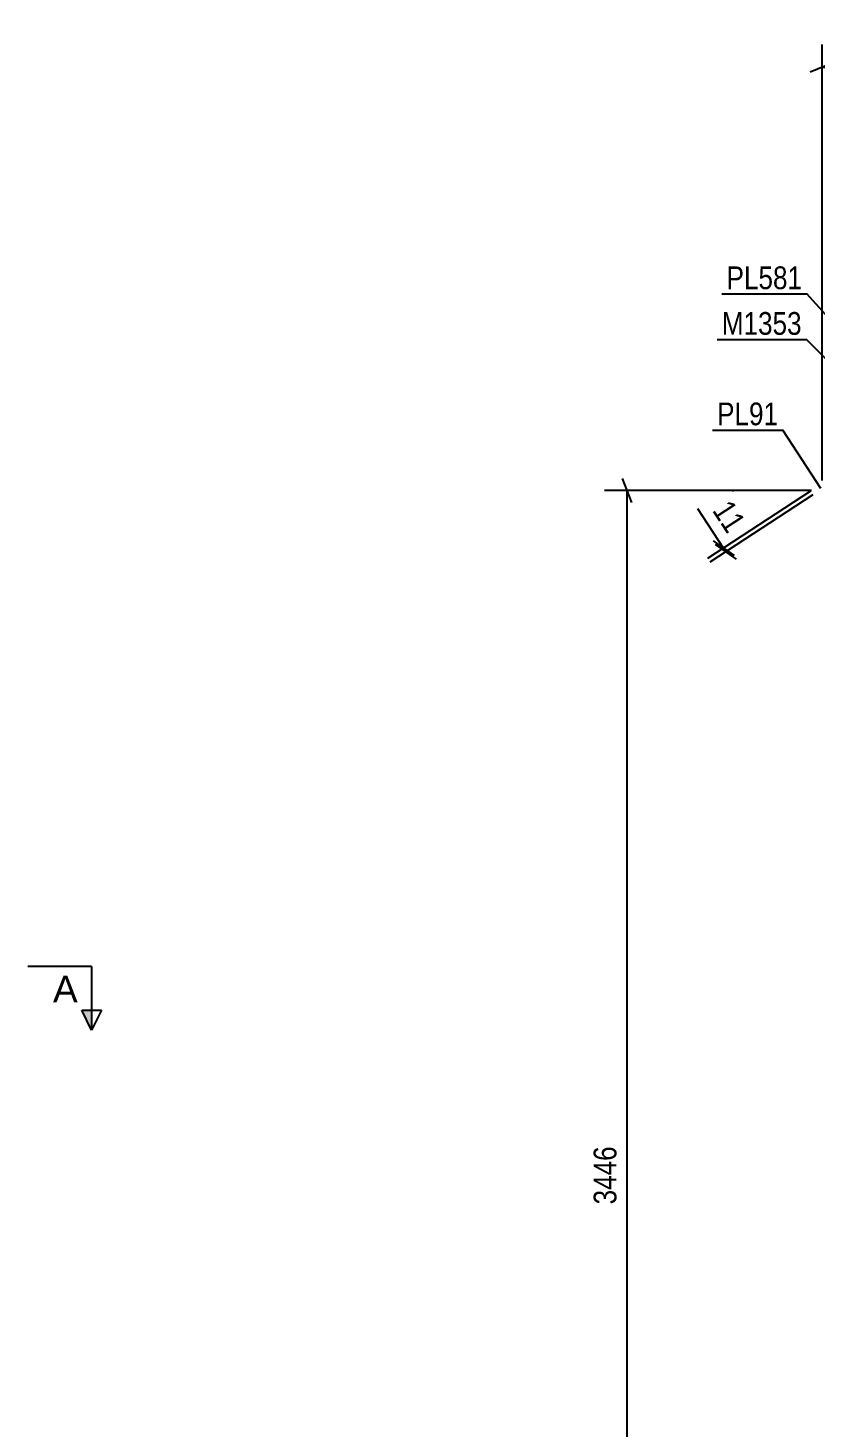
# Model space of a CAD drawing. Header units: millimetres. Extents: x -66 to 775, y -345 to 249.
# Drawn here: x 491.5 to 590.4, y -52.9 to 123.1 of the extents above; entities that cross this region are included whole.
import ezdxf

# ---------------------------------------------------------------- set-up
doc = ezdxf.new("R2010")
doc.units = ezdxf.units.MM
doc.styles.add('Arial', font='ARIAL.TTF', dxfattribs={"height": 0.2})
doc.styles.add('Arial Narrow', font='ARIALN.TTF', dxfattribs={"height": 0.2})

# ---------------------------------------------------------------- blocks, each defined once
blk = doc.blocks.new('StraightDimension-761549502-23186 - 21765')
at = {"color": 7, "linetype": 'Continuous'}
for p, q in [((591.33, 66.14), (591.33, 120.98)), ((686.03, 31.68), (686.03, 120.98)), ((592.83, 118.73), (589.83, 117.53)), ((591.33, 118.13), (686.03, 118.13)), ((684.53, 117.53), (687.53, 118.73))]:
    blk.add_line(p, q, dxfattribs=at)
at = {"color": 0}
blk.add_wipeout([(642.94, 118.88), (642.94, 123.08), (634.43, 123.08), (634.43, 118.88)], dxfattribs=at)
at = {"color": 3, "style": 'Arial Narrow'}
blk.add_text('1894', height=2.863, dxfattribs=at).set_placement((635.03, 119.48))
blk = doc.blocks.new('StraightDimension-761549502-24018 - 21765')
at = {"color": 7, "linetype": 'Continuous'}
for p, q in [((685.23, 24.23), (675.39, 31.49)), ((677.28, 28.23), (678.1, 31.36)), ((587.24, -92.73), (677.69, 29.8)), ((594.78, -98.3), (584.95, -91.04)), ((587.65, -91.17), (586.84, -94.3))]:
    blk.add_line(p, q, dxfattribs=at)
at = {"color": 0}
blk.add_wipeout([(634.39, -27.6), (631.01, -25.1), (625.96, -31.95), (629.33, -34.45)], dxfattribs=at)
at = {"color": 3, "style": 'Arial Narrow'}
blk.add_text('3046', height=2.863, rotation=53.5658, dxfattribs=at).set_placement((629.21, -33.61))
blk = doc.blocks.new('StraightDimension-761549502-24167 - 21765')
at = {"color": 7, "linetype": 'Continuous'}
for p, q in [((589.88, 64.8), (576.94, 56.33)), ((590.18, 64.35), (577.24, 55.88)), ((577.63, 58.57), (580.27, 56.72)), ((580.57, 56.27), (577.92, 58.12)), ((578.95, 57.65), (579.24, 57.2))]:
    blk.add_line(p, q, dxfattribs=at)
at = {"color": 0}
blk.add_wipeout([(579.29, 58.5), (582.8, 60.8), (580.14, 64.86), (576.63, 62.56)], dxfattribs=at)
at = {"color": 7, "linetype": 'Continuous'}
blk.add_line((578.95, 57.65), (575.71, 62.59), dxfattribs=at)
blk.add_line((578.95, 57.65), (575.71, 62.59), dxfattribs=at)
at = {"color": 3, "style": 'Arial Narrow'}
blk.add_text('11', height=2.863, rotation=-56.7801, dxfattribs=at).set_placement((577.46, 62.38))
blk = doc.blocks.new('StraightDimension-761549502-25797 - 21765')
at = {"color": 7, "linetype": 'Continuous'}
for p, q in [((567.43, 63.4), (566.23, 66.4)), ((590.01, 64.9), (563.98, 64.9)), ((566.83, -107.41), (566.83, 64.9)), ((566.23, -105.91), (567.43, -108.91)), ((590.01, -107.41), (563.98, -107.41))]:
    blk.add_line(p, q, dxfattribs=at)
at = {"color": 0}
blk.add_wipeout([(566.08, -17), (561.88, -17), (561.88, -25.51), (566.08, -25.51)], dxfattribs=at)
at = {"color": 3, "style": 'Arial Narrow'}
blk.add_text('3446', height=2.863, rotation=90.0002, dxfattribs=at).set_placement((565.48, -24.91))
blk = doc.blocks.new('SectionMark-761549502-5012 - 3824')
at = {"linetype": 'Continuous'}
blk.add_hatch(color=6, dxfattribs=at).paths.add_polyline_path([(498.25, -0.5), (499.5, -0.5), (499.5, -3)])
at = {"color": 6, "linetype": 'Continuous'}
for p, q in [((499.5, 5), (491.5, 5)), ((499.5, 5), (499.5, -3)), ((498.25, -0.5), (500.75, -0.5)), ((499.5, -3), (498.25, -0.5)), ((500.75, -0.5), (499.5, -3))]:
    blk.add_line(p, q, dxfattribs=at)
at = {"color": 0, "linetype": 'Continuous'}
blk.add_wipeout([(497.75, 0.5), (497.75, 4), (494.64, 4), (494.64, 0.5)], dxfattribs=at)
at = {"color": 3, "linetype": 'Continuous', "style": 'Arial'}
blk.add_text('A', height=3.34, dxfattribs=at).set_placement((494.64, 0.5))
blk = doc.blocks.new('Mark-761549502-23898 - 21765')
at = {"color": 0}
blk.add_wipeout([(588.84, 90.22), (588.84, 93.22), (579.33, 93.22), (579.33, 90.22)], dxfattribs=at)
blk.add_wipeout([(588.84, 90.22), (588.84, 93.22), (579.33, 93.22), (579.33, 90.22)], dxfattribs=at)
at = {"color": 30, "linetype": 'Continuous'}
for p in [(578.73, 89.62), (594.63, 83.84)]:
    blk.add_line(p, (589.44, 89.62), dxfattribs=at)
at = {"color": 3, "style": 'Arial Narrow'}
blk.add_text('PL581', height=2.863, dxfattribs=at).set_placement((579.33, 90.22))
blk = doc.blocks.new('Mark-761549502-23895 - 21765')
at = {"color": 0}
blk.add_wipeout([(588.78, 84.48), (588.78, 87.48), (578.73, 87.48), (578.73, 84.48)], dxfattribs=at)
blk.add_wipeout([(588.78, 84.48), (588.78, 87.48), (578.73, 87.48), (578.73, 84.48)], dxfattribs=at)
at = {"color": 30, "linetype": 'Continuous'}
for p in [(578.13, 83.88), (597.49, 75.74)]:
    blk.add_line(p, (589.38, 83.88), dxfattribs=at)
at = {"color": 3, "style": 'Arial Narrow'}
blk.add_text('M1353', height=2.863, dxfattribs=at).set_placement((578.73, 84.48))
blk = doc.blocks.new('Mark-761549502-24156 - 21765')
at = {"color": 0}
blk.add_wipeout([(585.82, 73.1), (585.82, 76.1), (578.14, 76.1), (578.14, 73.1)], dxfattribs=at)
blk.add_wipeout([(585.82, 73.1), (585.82, 76.1), (578.14, 76.1), (578.14, 73.1)], dxfattribs=at)
at = {"color": 30, "linetype": 'Continuous'}
for p in [(577.54, 72.5), (591.16, 65.16)]:
    blk.add_line(p, (586.42, 72.5), dxfattribs=at)
at = {"color": 3, "style": 'Arial Narrow'}
blk.add_text('PL91', height=2.863, dxfattribs=at).set_placement((578.14, 73.1))

msp = doc.modelspace()

# ---------------------------------------------------------------- block references
for name in ['StraightDimension-761549502-23186 - 21765', 'SectionMark-761549502-5012 - 3824']:
    msp.add_blockref(name, (0, 0))

# ---------------------------------------------------------------- next in the draw order: block references
for name in ['Mark-761549502-23898 - 21765', 'StraightDimension-761549502-24167 - 21765', 'StraightDimension-761549502-24018 - 21765']:
    msp.add_blockref(name, (0, 0))

# ---------------------------------------------------------------- next in the draw order: block references
for name in ['Mark-761549502-23895 - 21765', 'StraightDimension-761549502-25797 - 21765']:
    msp.add_blockref(name, (0, 0))

# ---------------------------------------------------------------- next in the draw order: block references
msp.add_blockref('Mark-761549502-24156 - 21765', (0, 0))

doc.saveas('drawing.dxf')
